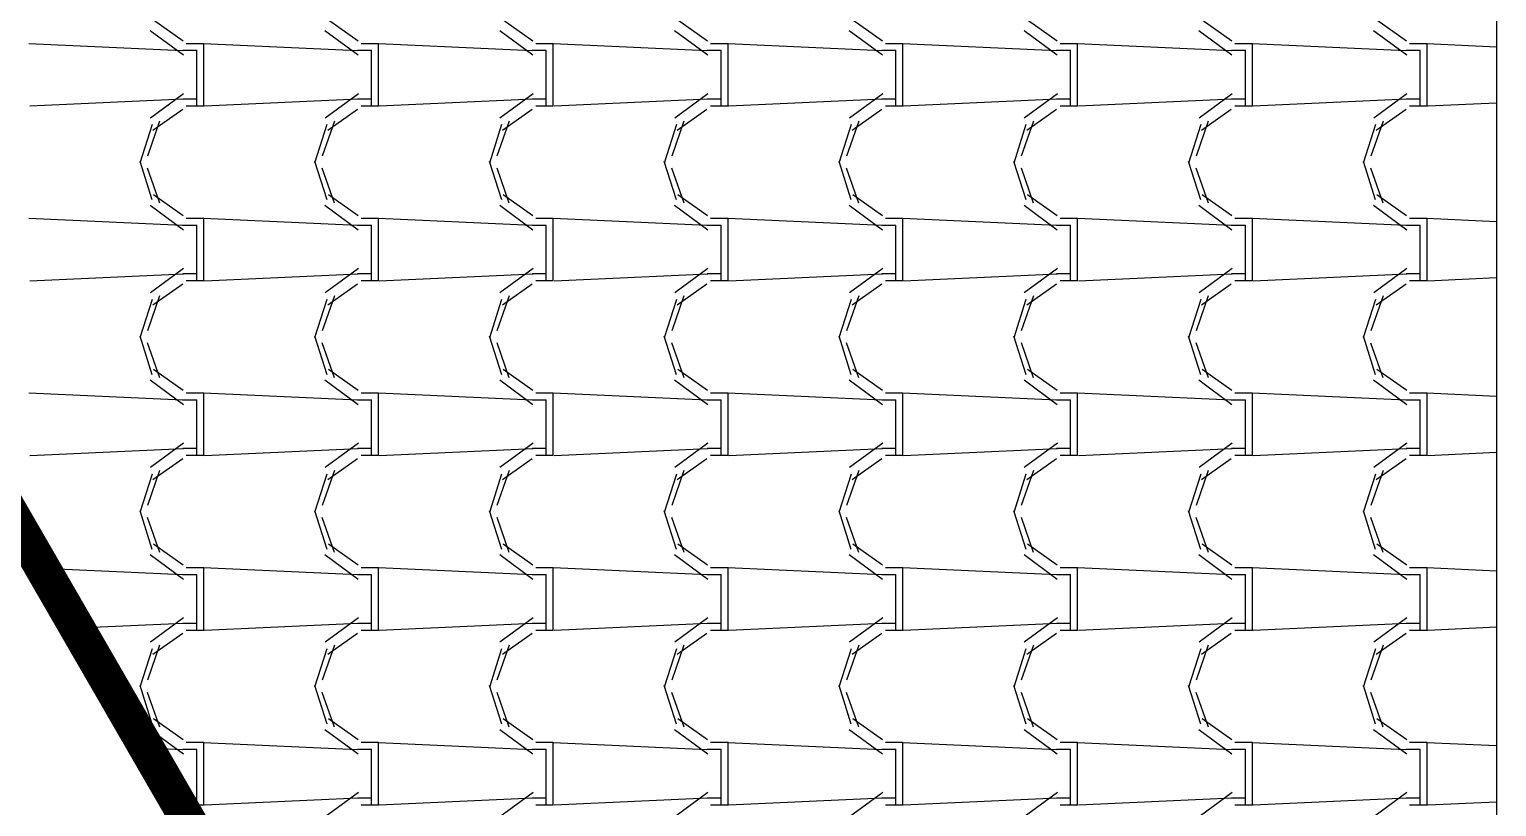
# Model space of a CAD drawing. Header units: millimetres. Extents: x -336 to -33, y -135 to 770.
# Drawn here: x -175.251 to -172.732, y 713.878 to 715.213 of the extents above; entities that cross this region are included whole.
import ezdxf

# ---------------------------------------------------------------- set-up
doc = ezdxf.new("R2010")
doc.units = ezdxf.units.MM
doc.header["$LTSCALE"] = 50
doc.header["$MEASUREMENT"] = 0
doc.layers.get('0').update_dxf_attribs({"linetype": 'CONTINUOUS'})
doc.layers.add('-HIDRO', color=8, linetype='CONTINUOUS')

# ---------------------------------------------------------------- blocks, each defined once
blk = doc.blocks.new('Seta')
at = {"const_width": 2}
blk.add_lwpolyline([(10, 15), (10, 25.981), (25, 0), (10, -25.981), (10, -15), (0, -15), (0, 15)], close=True, dxfattribs=at)

msp = doc.modelspace()

# ---------------------------------------------------------------- linework, layer by layer
at = {"layer": '-HIDRO', "linetype": 'Continuous'}
for p, q in [((-172.7324, 716.8333), (-172.7324, 710.1333)), ((-175.0378, 715.229), (-174.9868, 715.193)), ((-174.7378, 715.229), (-174.6868, 715.193)), ((-174.4378, 715.229), (-174.3868, 715.193)), ((-174.1378, 715.229), (-174.0868, 715.193)), ((-173.8378, 715.229), (-173.7868, 715.193)), ((-173.5378, 715.229), (-173.4868, 715.193)), ((-173.2379, 715.229), (-173.1869, 715.193)), ((-172.9379, 715.229), (-172.8869, 715.193)), ((-175.0437, 715.2105), (-174.9867, 715.1685)), ((-174.7437, 715.2105), (-174.6867, 715.1685)), ((-174.4437, 715.2105), (-174.3867, 715.1685)), ((-174.1437, 715.2105), (-174.0867, 715.1685)), ((-173.8437, 715.2105), (-173.7867, 715.1685)), ((-173.5437, 715.2105), (-173.4867, 715.1685)), ((-173.2437, 715.2105), (-173.1867, 715.1685)), ((-172.9437, 715.2105), (-172.8867, 715.1685)), ((-174.988, 715.1756), (-175.252, 715.1876)), ((-174.9877, 715.1765), (-174.9637, 715.1765)), ((-174.9817, 715.1885), (-174.9517, 715.1885)), ((-174.9637, 715.0925), (-174.9637, 715.1765)), ((-174.688, 715.1756), (-174.952, 715.1876)), ((-174.9517, 715.0925), (-174.9517, 715.1885)), ((-174.6877, 715.1765), (-174.6637, 715.1765)), ((-174.6817, 715.1885), (-174.6517, 715.1885)), ((-174.6637, 715.0925), (-174.6637, 715.1765)), ((-174.388, 715.1756), (-174.652, 715.1876)), ((-174.6517, 715.0925), (-174.6517, 715.1885)), ((-174.3877, 715.1765), (-174.3637, 715.1765)), ((-174.3817, 715.1885), (-174.3517, 715.1885)), ((-174.3637, 715.0925), (-174.3637, 715.1765)), ((-174.088, 715.1756), (-174.352, 715.1876)), ((-174.3517, 715.0925), (-174.3517, 715.1885)), ((-174.0877, 715.1765), (-174.0637, 715.1765)), ((-174.0817, 715.1885), (-174.0517, 715.1885)), ((-174.0637, 715.0925), (-174.0637, 715.1765)), ((-173.788, 715.1756), (-174.052, 715.1876)), ((-174.0517, 715.0925), (-174.0517, 715.1885)), ((-173.7877, 715.1765), (-173.7637, 715.1765)), ((-173.7817, 715.1885), (-173.7517, 715.1885)), ((-173.7637, 715.0925), (-173.7637, 715.1765)), ((-173.488, 715.1756), (-173.752, 715.1876)), ((-173.7517, 715.0925), (-173.7517, 715.1885)), ((-173.4877, 715.1765), (-173.4637, 715.1765)), ((-173.4817, 715.1885), (-173.4517, 715.1885)), ((-173.4637, 715.0925), (-173.4637, 715.1765)), ((-173.188, 715.1756), (-173.452, 715.1876)), ((-173.4517, 715.0925), (-173.4517, 715.1885)), ((-173.1877, 715.1765), (-173.1637, 715.1765)), ((-173.1817, 715.1885), (-173.1517, 715.1885)), ((-173.1637, 715.0925), (-173.1637, 715.1765)), ((-172.888, 715.1756), (-173.152, 715.1876)), ((-173.1517, 715.0925), (-173.1517, 715.1885)), ((-172.8877, 715.1765), (-172.8637, 715.1765)), ((-172.8817, 715.1885), (-172.8517, 715.1885)), ((-172.8637, 715.0925), (-172.8637, 715.1765)), ((-172.7324, 715.1822), (-172.852, 715.1876)), ((-172.8517, 715.0925), (-172.8517, 715.1885)), ((-174.9864, 715.0924), (-175.2504, 715.0804)), ((-174.9863, 715.102), (-175.0433, 715.06)), ((-174.9637, 715.0925), (-174.9877, 715.0925)), ((-174.9637, 715.0805), (-174.9637, 715.0925)), ((-174.9517, 715.0805), (-174.9517, 715.0925)), ((-174.6864, 715.0924), (-174.9504, 715.0804)), ((-174.6863, 715.102), (-174.7433, 715.06)), ((-174.6637, 715.0925), (-174.6877, 715.0925)), ((-174.6637, 715.0805), (-174.6637, 715.0925)), ((-174.6517, 715.0805), (-174.6517, 715.0925)), ((-174.3864, 715.0924), (-174.6504, 715.0804)), ((-174.3863, 715.102), (-174.4433, 715.06)), ((-174.3637, 715.0925), (-174.3877, 715.0925)), ((-174.3637, 715.0805), (-174.3637, 715.0925)), ((-174.3517, 715.0805), (-174.3517, 715.0925)), ((-174.0864, 715.0924), (-174.3504, 715.0804)), ((-174.0863, 715.102), (-174.1433, 715.06)), ((-174.0637, 715.0925), (-174.0877, 715.0925)), ((-174.0637, 715.0805), (-174.0637, 715.0925)), ((-174.0517, 715.0805), (-174.0517, 715.0925)), ((-173.7864, 715.0924), (-174.0504, 715.0804)), ((-173.7863, 715.102), (-173.8433, 715.06)), ((-173.7637, 715.0925), (-173.7877, 715.0925)), ((-173.7637, 715.0805), (-173.7637, 715.0925)), ((-173.7517, 715.0805), (-173.7517, 715.0925)), ((-173.4864, 715.0924), (-173.7504, 715.0804)), ((-173.4863, 715.102), (-173.5433, 715.06)), ((-173.4637, 715.0925), (-173.4877, 715.0925)), ((-173.4637, 715.0805), (-173.4637, 715.0925)), ((-173.4517, 715.0805), (-173.4517, 715.0925)), ((-173.1864, 715.0924), (-173.4504, 715.0804)), ((-173.1863, 715.102), (-173.2433, 715.06)), ((-173.1637, 715.0925), (-173.1877, 715.0925)), ((-173.1637, 715.0805), (-173.1637, 715.0925)), ((-173.1517, 715.0805), (-173.1517, 715.0925)), ((-172.8864, 715.0924), (-173.1504, 715.0804)), ((-172.8863, 715.102), (-172.9433, 715.06)), ((-172.8637, 715.0925), (-172.8877, 715.0925)), ((-172.8637, 715.0805), (-172.8637, 715.0925)), ((-172.8517, 715.0805), (-172.8517, 715.0925)), ((-174.9879, 715.0751), (-175.0389, 715.0391)), ((-174.9517, 715.0805), (-174.9817, 715.0805)), ((-174.6879, 715.0751), (-174.7389, 715.0391)), ((-174.6517, 715.0805), (-174.6817, 715.0805)), ((-174.3879, 715.0751), (-174.4389, 715.0391)), ((-174.3517, 715.0805), (-174.3817, 715.0805)), ((-174.0879, 715.0751), (-174.1389, 715.0391)), ((-174.0517, 715.0805), (-174.0817, 715.0805)), ((-173.7879, 715.0751), (-173.8389, 715.0391)), ((-173.7517, 715.0805), (-173.7817, 715.0805)), ((-173.4879, 715.0751), (-173.5389, 715.0391)), ((-173.4517, 715.0805), (-173.4817, 715.0805)), ((-173.1879, 715.0751), (-173.2389, 715.0391)), ((-173.1517, 715.0805), (-173.1817, 715.0805)), ((-172.8879, 715.0751), (-172.9389, 715.0391)), ((-172.8517, 715.0805), (-172.8817, 715.0805)), ((-172.7324, 715.0857), (-172.8504, 715.0804)), ((-175.0404, 715.0489), (-175.0614, 714.9829)), ((-175.0274, 715.0549), (-175.0484, 714.9949)), ((-174.7404, 715.0489), (-174.7614, 714.9829)), ((-174.7274, 715.0549), (-174.7484, 714.9949)), ((-174.4404, 715.0489), (-174.4614, 714.9829)), ((-174.4274, 715.0549), (-174.4484, 714.9949)), ((-174.1404, 715.0489), (-174.1614, 714.9829)), ((-174.1274, 715.0549), (-174.1484, 714.9949)), ((-173.8404, 715.0489), (-173.8614, 714.9829)), ((-173.8274, 715.0549), (-173.8484, 714.9949)), ((-173.5404, 715.0489), (-173.5614, 714.9829)), ((-173.5274, 715.055), (-173.5484, 714.995)), ((-173.2404, 715.0489), (-173.2614, 714.9829)), ((-173.2274, 715.055), (-173.2484, 714.995)), ((-172.9404, 715.0489), (-172.9614, 714.9829)), ((-172.9274, 715.055), (-172.9484, 714.995)), ((-175.0617, 714.9861), (-175.0407, 714.9201)), ((-175.0488, 714.9746), (-175.0278, 714.9146)), ((-174.7617, 714.9861), (-174.7407, 714.9201)), ((-174.7488, 714.9746), (-174.7278, 714.9146)), ((-174.4617, 714.9861), (-174.4407, 714.9201)), ((-174.4488, 714.9746), (-174.4278, 714.9146)), ((-174.1617, 714.9861), (-174.1407, 714.9201)), ((-174.1488, 714.9746), (-174.1278, 714.9146)), ((-173.8617, 714.9861), (-173.8407, 714.9201)), ((-173.8488, 714.9746), (-173.8278, 714.9146)), ((-173.5617, 714.9861), (-173.5407, 714.9201)), ((-173.5488, 714.9746), (-173.5278, 714.9146)), ((-173.2617, 714.9861), (-173.2407, 714.9201)), ((-173.2488, 714.9746), (-173.2278, 714.9146)), ((-172.9617, 714.9861), (-172.9407, 714.9201)), ((-172.9488, 714.9745), (-172.9278, 714.9145)), ((-175.0378, 714.929), (-174.9868, 714.893)), ((-174.7378, 714.929), (-174.6868, 714.893)), ((-174.4378, 714.929), (-174.3868, 714.893)), ((-174.1378, 714.929), (-174.0868, 714.893)), ((-173.8378, 714.929), (-173.7868, 714.893)), ((-173.5378, 714.929), (-173.4868, 714.893)), ((-173.2378, 714.929), (-173.1868, 714.893)), ((-172.9379, 714.929), (-172.8869, 714.893)), ((-175.0437, 714.9105), (-174.9867, 714.8685)), ((-174.7437, 714.9105), (-174.6867, 714.8685)), ((-174.4437, 714.9105), (-174.3867, 714.8685)), ((-174.1437, 714.9105), (-174.0867, 714.8685)), ((-173.8437, 714.9105), (-173.7867, 714.8685)), ((-173.5437, 714.9105), (-173.4867, 714.8685)), ((-173.2437, 714.9105), (-173.1867, 714.8685)), ((-172.9437, 714.9105), (-172.8867, 714.8685)), ((-174.988, 714.8756), (-175.252, 714.8876)), ((-174.9877, 714.8765), (-174.9637, 714.8765)), ((-174.9817, 714.8885), (-174.9517, 714.8885)), ((-174.9637, 714.7925), (-174.9637, 714.8765)), ((-174.688, 714.8756), (-174.952, 714.8876)), ((-174.9517, 714.7925), (-174.9517, 714.8885)), ((-174.6877, 714.8765), (-174.6637, 714.8765)), ((-174.6817, 714.8885), (-174.6517, 714.8885)), ((-174.6637, 714.7925), (-174.6637, 714.8765)), ((-174.388, 714.8756), (-174.652, 714.8876)), ((-174.6517, 714.7925), (-174.6517, 714.8885)), ((-174.3877, 714.8765), (-174.3637, 714.8765)), ((-174.3817, 714.8885), (-174.3517, 714.8885)), ((-174.3637, 714.7925), (-174.3637, 714.8765)), ((-174.088, 714.8756), (-174.352, 714.8876)), ((-174.3517, 714.7925), (-174.3517, 714.8885)), ((-174.0877, 714.8765), (-174.0637, 714.8765)), ((-174.0817, 714.8885), (-174.0517, 714.8885)), ((-174.0637, 714.7925), (-174.0637, 714.8765)), ((-173.788, 714.8756), (-174.052, 714.8876)), ((-174.0517, 714.7925), (-174.0517, 714.8885)), ((-173.7877, 714.8765), (-173.7637, 714.8765)), ((-173.7817, 714.8885), (-173.7517, 714.8885)), ((-173.7637, 714.7925), (-173.7637, 714.8765)), ((-173.488, 714.8756), (-173.752, 714.8876)), ((-173.7517, 714.7925), (-173.7517, 714.8885)), ((-173.4877, 714.8765), (-173.4637, 714.8765)), ((-173.4817, 714.8885), (-173.4517, 714.8885)), ((-173.4637, 714.7925), (-173.4637, 714.8765)), ((-173.188, 714.8756), (-173.452, 714.8876)), ((-173.4517, 714.7925), (-173.4517, 714.8885)), ((-173.1877, 714.8765), (-173.1637, 714.8765)), ((-173.1817, 714.8885), (-173.1517, 714.8885)), ((-173.1637, 714.7925), (-173.1637, 714.8765)), ((-172.888, 714.8756), (-173.152, 714.8876)), ((-173.1517, 714.7925), (-173.1517, 714.8885)), ((-172.8877, 714.8765), (-172.8637, 714.8765)), ((-172.8817, 714.8885), (-172.8517, 714.8885)), ((-172.8637, 714.7925), (-172.8637, 714.8765)), ((-172.7324, 714.8822), (-172.852, 714.8876)), ((-172.8517, 714.7925), (-172.8517, 714.8885)), ((-174.9864, 714.7924), (-175.2504, 714.7804)), ((-174.9863, 714.802), (-175.0433, 714.76)), ((-174.9637, 714.7925), (-174.9877, 714.7925)), ((-174.9637, 714.7805), (-174.9637, 714.7925)), ((-174.9517, 714.7805), (-174.9517, 714.7925)), ((-174.6864, 714.7924), (-174.9504, 714.7804)), ((-174.6863, 714.802), (-174.7433, 714.76)), ((-174.6637, 714.7925), (-174.6877, 714.7925)), ((-174.6637, 714.7805), (-174.6637, 714.7925)), ((-174.6517, 714.7805), (-174.6517, 714.7925)), ((-174.3864, 714.7924), (-174.6504, 714.7804)), ((-174.3863, 714.802), (-174.4433, 714.76)), ((-174.3637, 714.7925), (-174.3877, 714.7925)), ((-174.3637, 714.7805), (-174.3637, 714.7925)), ((-174.3517, 714.7805), (-174.3517, 714.7925)), ((-174.0864, 714.7924), (-174.3504, 714.7804)), ((-174.0863, 714.802), (-174.1433, 714.76)), ((-174.0637, 714.7925), (-174.0877, 714.7925)), ((-174.0637, 714.7805), (-174.0637, 714.7925)), ((-174.0517, 714.7805), (-174.0517, 714.7925)), ((-173.7864, 714.7924), (-174.0504, 714.7804)), ((-173.7863, 714.802), (-173.8433, 714.76)), ((-173.7637, 714.7925), (-173.7877, 714.7925)), ((-173.7637, 714.7805), (-173.7637, 714.7925)), ((-173.7517, 714.7805), (-173.7517, 714.7925)), ((-173.4864, 714.7924), (-173.7504, 714.7804)), ((-173.4863, 714.802), (-173.5433, 714.76)), ((-173.4637, 714.7925), (-173.4877, 714.7925)), ((-173.4637, 714.7805), (-173.4637, 714.7925)), ((-173.4517, 714.7805), (-173.4517, 714.7925)), ((-173.1864, 714.7924), (-173.4504, 714.7804)), ((-173.1863, 714.802), (-173.2433, 714.76)), ((-173.1637, 714.7925), (-173.1877, 714.7925)), ((-173.1637, 714.7805), (-173.1637, 714.7925)), ((-173.1517, 714.7805), (-173.1517, 714.7925)), ((-172.8864, 714.7924), (-173.1504, 714.7804)), ((-172.8863, 714.802), (-172.9433, 714.76)), ((-172.8637, 714.7925), (-172.8877, 714.7925)), ((-172.8637, 714.7805), (-172.8637, 714.7925)), ((-172.8517, 714.7805), (-172.8517, 714.7925)), ((-174.9879, 714.7751), (-175.0389, 714.7391)), ((-174.9517, 714.7805), (-174.9817, 714.7805)), ((-174.6879, 714.7751), (-174.7389, 714.7391)), ((-174.6517, 714.7805), (-174.6817, 714.7805)), ((-174.3879, 714.7751), (-174.4389, 714.7391)), ((-174.3517, 714.7805), (-174.3817, 714.7805)), ((-174.0879, 714.7751), (-174.1389, 714.7391)), ((-174.0517, 714.7805), (-174.0817, 714.7805)), ((-173.7879, 714.7751), (-173.8389, 714.7391)), ((-173.7517, 714.7805), (-173.7817, 714.7805)), ((-173.4879, 714.7751), (-173.5389, 714.7391)), ((-173.4517, 714.7805), (-173.4817, 714.7805)), ((-173.1879, 714.7751), (-173.2389, 714.7391)), ((-173.1517, 714.7805), (-173.1817, 714.7805)), ((-172.8879, 714.7751), (-172.9389, 714.7391)), ((-172.8517, 714.7805), (-172.8817, 714.7805)), ((-172.7324, 714.7857), (-172.8504, 714.7804)), ((-175.0404, 714.7489), (-175.0614, 714.6829)), ((-175.0274, 714.7549), (-175.0484, 714.6949)), ((-174.7404, 714.7489), (-174.7614, 714.6829)), ((-174.7274, 714.7549), (-174.7484, 714.6949)), ((-174.4404, 714.7489), (-174.4614, 714.6829)), ((-174.4274, 714.7549), (-174.4484, 714.6949)), ((-174.1404, 714.7489), (-174.1614, 714.6829)), ((-174.1274, 714.7549), (-174.1484, 714.6949)), ((-173.8404, 714.7489), (-173.8614, 714.6829)), ((-173.8274, 714.755), (-173.8484, 714.695)), ((-173.5404, 714.7489), (-173.5614, 714.6829)), ((-173.5274, 714.755), (-173.5484, 714.695)), ((-173.2404, 714.7489), (-173.2614, 714.6829)), ((-173.2274, 714.755), (-173.2484, 714.695)), ((-172.9404, 714.7489), (-172.9614, 714.6829)), ((-172.9274, 714.755), (-172.9484, 714.695)), ((-175.0617, 714.6861), (-175.0407, 714.6201)), ((-175.0488, 714.6746), (-175.0278, 714.6146)), ((-174.7617, 714.6861), (-174.7407, 714.6201)), ((-174.7488, 714.6746), (-174.7278, 714.6146)), ((-174.4617, 714.6861), (-174.4407, 714.6201)), ((-174.4488, 714.6746), (-174.4278, 714.6146)), ((-174.1617, 714.6861), (-174.1407, 714.6201)), ((-174.1488, 714.6746), (-174.1278, 714.6146)), ((-173.8617, 714.6861), (-173.8407, 714.6201)), ((-173.8488, 714.6746), (-173.8278, 714.6146)), ((-173.5617, 714.6861), (-173.5407, 714.6201)), ((-173.5488, 714.6746), (-173.5278, 714.6146)), ((-173.2617, 714.6861), (-173.2407, 714.6201)), ((-173.2488, 714.6746), (-173.2278, 714.6146)), ((-172.9617, 714.6861), (-172.9407, 714.6201)), ((-172.9488, 714.6745), (-172.9278, 714.6145)), ((-175.0378, 714.629), (-174.9868, 714.593)), ((-174.7378, 714.629), (-174.6868, 714.593)), ((-174.4378, 714.629), (-174.3868, 714.593)), ((-174.1378, 714.629), (-174.0868, 714.593)), ((-173.8378, 714.629), (-173.7868, 714.593)), ((-173.5378, 714.629), (-173.4868, 714.593)), ((-173.2378, 714.629), (-173.1868, 714.593)), ((-172.9378, 714.629), (-172.8868, 714.593)), ((-175.0437, 714.6105), (-174.9867, 714.5685)), ((-174.9817, 714.5885), (-174.9517, 714.5885)), ((-174.9517, 714.4925), (-174.9517, 714.5885)), ((-174.7437, 714.6105), (-174.6867, 714.5685)), ((-174.6817, 714.5885), (-174.6517, 714.5885)), ((-174.6517, 714.4925), (-174.6517, 714.5885)), ((-174.4437, 714.6105), (-174.3867, 714.5685)), ((-174.3817, 714.5885), (-174.3517, 714.5885)), ((-174.3517, 714.4925), (-174.3517, 714.5885)), ((-174.1437, 714.6105), (-174.0867, 714.5685)), ((-174.0817, 714.5885), (-174.0517, 714.5885)), ((-174.0517, 714.4925), (-174.0517, 714.5885)), ((-173.8437, 714.6105), (-173.7867, 714.5685)), ((-173.7817, 714.5885), (-173.7517, 714.5885)), ((-173.7517, 714.4925), (-173.7517, 714.5885)), ((-173.5437, 714.6105), (-173.4867, 714.5685)), ((-173.4817, 714.5885), (-173.4517, 714.5885)), ((-173.4517, 714.4925), (-173.4517, 714.5885)), ((-173.2437, 714.6105), (-173.1867, 714.5685)), ((-173.1817, 714.5885), (-173.1517, 714.5885)), ((-173.1517, 714.4925), (-173.1517, 714.5885)), ((-172.9437, 714.6105), (-172.8867, 714.5685)), ((-172.8817, 714.5885), (-172.8517, 714.5885)), ((-172.8517, 714.4925), (-172.8517, 714.5885)), ((-174.988, 714.5756), (-175.252, 714.5876)), ((-174.9877, 714.5765), (-174.9637, 714.5765)), ((-174.9637, 714.4925), (-174.9637, 714.5765)), ((-174.688, 714.5756), (-174.952, 714.5876)), ((-174.6877, 714.5765), (-174.6637, 714.5765)), ((-174.6637, 714.4925), (-174.6637, 714.5765)), ((-174.388, 714.5756), (-174.652, 714.5876)), ((-174.3877, 714.5765), (-174.3637, 714.5765)), ((-174.3637, 714.4925), (-174.3637, 714.5765)), ((-174.088, 714.5756), (-174.352, 714.5876)), ((-174.0877, 714.5765), (-174.0637, 714.5765)), ((-174.0637, 714.4925), (-174.0637, 714.5765)), ((-173.788, 714.5756), (-174.052, 714.5876)), ((-173.7877, 714.5765), (-173.7637, 714.5765)), ((-173.7637, 714.4925), (-173.7637, 714.5765)), ((-173.488, 714.5756), (-173.752, 714.5876)), ((-173.4877, 714.5765), (-173.4637, 714.5765)), ((-173.4637, 714.4925), (-173.4637, 714.5765)), ((-173.188, 714.5756), (-173.452, 714.5876)), ((-173.1877, 714.5765), (-173.1637, 714.5765)), ((-173.1637, 714.4925), (-173.1637, 714.5765)), ((-172.888, 714.5756), (-173.152, 714.5876)), ((-172.8877, 714.5765), (-172.8637, 714.5765)), ((-172.8637, 714.4925), (-172.8637, 714.5765)), ((-172.7324, 714.5822), (-172.852, 714.5876)), ((-174.9864, 714.4924), (-175.2504, 714.4804)), ((-174.9863, 714.502), (-175.0433, 714.46)), ((-174.9637, 714.4925), (-174.9877, 714.4925)), ((-174.9637, 714.4805), (-174.9637, 714.4925)), ((-174.9517, 714.4805), (-174.9517, 714.4925)), ((-174.6864, 714.4924), (-174.9504, 714.4804)), ((-174.6863, 714.502), (-174.7433, 714.46)), ((-174.6637, 714.4925), (-174.6877, 714.4925)), ((-174.6637, 714.4805), (-174.6637, 714.4925)), ((-174.6517, 714.4805), (-174.6517, 714.4925)), ((-174.3864, 714.4924), (-174.6504, 714.4804)), ((-174.3863, 714.502), (-174.4433, 714.46)), ((-174.3637, 714.4925), (-174.3877, 714.4925)), ((-174.3637, 714.4805), (-174.3637, 714.4925)), ((-174.3517, 714.4805), (-174.3517, 714.4925)), ((-174.0864, 714.4924), (-174.3504, 714.4804)), ((-174.0863, 714.502), (-174.1433, 714.46)), ((-174.0637, 714.4925), (-174.0877, 714.4925)), ((-174.0637, 714.4805), (-174.0637, 714.4925)), ((-174.0517, 714.4805), (-174.0517, 714.4925)), ((-173.7864, 714.4924), (-174.0504, 714.4804)), ((-173.7863, 714.502), (-173.8433, 714.46)), ((-173.7637, 714.4925), (-173.7877, 714.4925)), ((-173.7637, 714.4805), (-173.7637, 714.4925)), ((-173.7517, 714.4805), (-173.7517, 714.4925)), ((-173.4864, 714.4924), (-173.7504, 714.4804)), ((-173.4863, 714.502), (-173.5433, 714.46)), ((-173.4637, 714.4925), (-173.4877, 714.4925)), ((-173.4637, 714.4805), (-173.4637, 714.4925)), ((-173.4517, 714.4805), (-173.4517, 714.4925)), ((-173.1864, 714.4924), (-173.4504, 714.4804)), ((-173.1863, 714.502), (-173.2433, 714.46)), ((-173.1637, 714.4925), (-173.1877, 714.4925)), ((-173.1637, 714.4805), (-173.1637, 714.4925)), ((-173.1517, 714.4805), (-173.1517, 714.4925)), ((-172.8864, 714.4924), (-173.1504, 714.4804)), ((-172.8863, 714.502), (-172.9433, 714.46)), ((-172.8637, 714.4925), (-172.8877, 714.4925)), ((-172.8637, 714.4805), (-172.8637, 714.4925)), ((-172.8517, 714.4805), (-172.8517, 714.4925)), ((-174.9879, 714.4751), (-175.0389, 714.4391)), ((-174.9517, 714.4805), (-174.9817, 714.4805)), ((-174.6879, 714.4751), (-174.7389, 714.4391)), ((-174.6517, 714.4805), (-174.6817, 714.4805)), ((-174.3879, 714.4751), (-174.4389, 714.4391)), ((-174.3517, 714.4805), (-174.3817, 714.4805)), ((-174.0879, 714.4751), (-174.1389, 714.4391)), ((-174.0517, 714.4805), (-174.0817, 714.4805)), ((-173.7879, 714.4751), (-173.8389, 714.4391)), ((-173.7517, 714.4805), (-173.7817, 714.4805)), ((-173.4879, 714.4751), (-173.5389, 714.4391)), ((-173.4517, 714.4805), (-173.4817, 714.4805)), ((-173.1879, 714.4751), (-173.2389, 714.4391)), ((-173.1517, 714.4805), (-173.1817, 714.4805)), ((-172.8879, 714.4751), (-172.9389, 714.4391)), ((-172.8517, 714.4805), (-172.8817, 714.4805)), ((-172.7324, 714.4857), (-172.8504, 714.4804)), ((-175.0404, 714.4489), (-175.0614, 714.3829)), ((-175.0274, 714.4549), (-175.0484, 714.3949)), ((-174.7404, 714.4489), (-174.7614, 714.3829)), ((-174.7274, 714.4549), (-174.7484, 714.3949)), ((-174.4404, 714.4489), (-174.4614, 714.3829)), ((-174.4274, 714.4549), (-174.4484, 714.3949)), ((-174.1404, 714.4489), (-174.1614, 714.3829)), ((-174.1274, 714.4549), (-174.1484, 714.3949)), ((-173.8404, 714.4489), (-173.8614, 714.3829)), ((-173.8274, 714.455), (-173.8484, 714.395)), ((-173.5404, 714.4489), (-173.5614, 714.3829)), ((-173.5274, 714.455), (-173.5484, 714.395)), ((-173.2404, 714.4489), (-173.2614, 714.3829)), ((-173.2274, 714.455), (-173.2484, 714.395)), ((-172.9404, 714.4489), (-172.9614, 714.3829)), ((-172.9274, 714.455), (-172.9484, 714.395)), ((-175.0617, 714.3861), (-175.0407, 714.3201)), ((-175.0488, 714.3746), (-175.0278, 714.3146)), ((-174.7617, 714.3861), (-174.7407, 714.3201)), ((-174.7488, 714.3746), (-174.7278, 714.3146)), ((-174.4617, 714.3861), (-174.4407, 714.3201)), ((-174.4488, 714.3746), (-174.4278, 714.3146)), ((-174.1617, 714.3861), (-174.1407, 714.3201)), ((-174.1488, 714.3746), (-174.1278, 714.3146)), ((-173.8617, 714.3861), (-173.8407, 714.3201)), ((-173.8488, 714.3746), (-173.8278, 714.3146)), ((-173.5617, 714.3861), (-173.5407, 714.3201)), ((-173.5488, 714.3746), (-173.5278, 714.3146)), ((-173.2617, 714.3861), (-173.2407, 714.3201)), ((-173.2488, 714.3746), (-173.2278, 714.3146)), ((-172.9617, 714.3861), (-172.9407, 714.3201)), ((-172.9488, 714.3746), (-172.9278, 714.3146)), ((-175.0378, 714.329), (-174.9868, 714.293)), ((-174.7378, 714.329), (-174.6868, 714.293)), ((-174.4378, 714.329), (-174.3868, 714.293)), ((-174.1378, 714.329), (-174.0868, 714.293)), ((-173.8378, 714.329), (-173.7868, 714.293)), ((-173.5378, 714.329), (-173.4868, 714.293)), ((-173.2378, 714.329), (-173.1868, 714.293)), ((-172.9378, 714.329), (-172.8868, 714.293)), ((-174.988, 714.2756), (-175.2279, 714.2865)), ((-175.0437, 714.3105), (-174.9867, 714.2685)), ((-174.9817, 714.2885), (-174.9517, 714.2885)), ((-174.688, 714.2756), (-174.952, 714.2876)), ((-174.9517, 714.1925), (-174.9517, 714.2885)), ((-174.7437, 714.3105), (-174.6867, 714.2685)), ((-174.6817, 714.2885), (-174.6517, 714.2885)), ((-174.388, 714.2756), (-174.652, 714.2876)), ((-174.6517, 714.1925), (-174.6517, 714.2885)), ((-174.4437, 714.3105), (-174.3867, 714.2685)), ((-174.3817, 714.2885), (-174.3517, 714.2885)), ((-174.088, 714.2756), (-174.352, 714.2876)), ((-174.3517, 714.1925), (-174.3517, 714.2885)), ((-174.1437, 714.3105), (-174.0867, 714.2685)), ((-174.0817, 714.2885), (-174.0517, 714.2885)), ((-173.788, 714.2756), (-174.052, 714.2876)), ((-174.0517, 714.1925), (-174.0517, 714.2885)), ((-173.8437, 714.3105), (-173.7867, 714.2685)), ((-173.7817, 714.2885), (-173.7517, 714.2885)), ((-173.488, 714.2756), (-173.752, 714.2876)), ((-173.7517, 714.1925), (-173.7517, 714.2885)), ((-173.5437, 714.3105), (-173.4867, 714.2685)), ((-173.4817, 714.2885), (-173.4517, 714.2885)), ((-173.188, 714.2756), (-173.452, 714.2876)), ((-173.4517, 714.1925), (-173.4517, 714.2885)), ((-173.2437, 714.3105), (-173.1867, 714.2685)), ((-173.1817, 714.2885), (-173.1517, 714.2885)), ((-172.888, 714.2756), (-173.152, 714.2876)), ((-173.1517, 714.1925), (-173.1517, 714.2885)), ((-172.9437, 714.3105), (-172.8867, 714.2685)), ((-172.8817, 714.2885), (-172.8517, 714.2885)), ((-172.7324, 714.2822), (-172.852, 714.2876)), ((-172.8517, 714.1925), (-172.8517, 714.2885)), ((-174.9877, 714.2765), (-174.9637, 714.2765)), ((-174.9637, 714.1925), (-174.9637, 714.2765)), ((-174.6877, 714.2765), (-174.6637, 714.2765)), ((-174.6637, 714.1925), (-174.6637, 714.2765)), ((-174.3877, 714.2765), (-174.3637, 714.2765)), ((-174.3637, 714.1925), (-174.3637, 714.2765)), ((-174.0877, 714.2765), (-174.0637, 714.2765)), ((-174.0637, 714.1925), (-174.0637, 714.2765)), ((-173.7877, 714.2765), (-173.7637, 714.2765)), ((-173.7637, 714.1925), (-173.7637, 714.2765)), ((-173.4877, 714.2765), (-173.4637, 714.2765)), ((-173.4637, 714.1925), (-173.4637, 714.2765)), ((-173.1877, 714.2765), (-173.1637, 714.2765)), ((-173.1637, 714.1925), (-173.1637, 714.2765)), ((-172.8877, 714.2765), (-172.8637, 714.2765)), ((-172.8637, 714.1925), (-172.8637, 714.2765)), ((-174.9864, 714.1924), (-175.1687, 714.1841)), ((-174.9863, 714.202), (-175.0433, 714.16)), ((-174.9637, 714.1925), (-174.9877, 714.1925)), ((-174.9637, 714.1805), (-174.9637, 714.1925)), ((-174.9517, 714.1805), (-174.9517, 714.1925)), ((-174.6864, 714.1924), (-174.9504, 714.1804)), ((-174.6863, 714.202), (-174.7433, 714.16)), ((-174.6637, 714.1925), (-174.6877, 714.1925)), ((-174.6637, 714.1805), (-174.6637, 714.1925)), ((-174.6517, 714.1805), (-174.6517, 714.1925)), ((-174.3864, 714.1924), (-174.6504, 714.1804)), ((-174.3863, 714.202), (-174.4433, 714.16)), ((-174.3637, 714.1925), (-174.3877, 714.1925)), ((-174.3637, 714.1805), (-174.3637, 714.1925)), ((-174.3517, 714.1805), (-174.3517, 714.1925)), ((-174.0864, 714.1924), (-174.3504, 714.1804)), ((-174.0863, 714.202), (-174.1433, 714.16)), ((-174.0637, 714.1925), (-174.0877, 714.1925)), ((-174.0637, 714.1805), (-174.0637, 714.1925)), ((-174.0517, 714.1805), (-174.0517, 714.1925)), ((-173.7864, 714.1924), (-174.0504, 714.1804)), ((-173.7863, 714.202), (-173.8433, 714.16)), ((-173.7637, 714.1925), (-173.7877, 714.1925)), ((-173.7637, 714.1805), (-173.7637, 714.1925)), ((-173.7517, 714.1805), (-173.7517, 714.1925)), ((-173.4864, 714.1924), (-173.7504, 714.1804)), ((-173.4863, 714.202), (-173.5433, 714.16)), ((-173.4637, 714.1925), (-173.4877, 714.1925)), ((-173.4637, 714.1805), (-173.4637, 714.1925)), ((-173.4517, 714.1805), (-173.4517, 714.1925)), ((-173.1864, 714.1924), (-173.4504, 714.1804)), ((-173.1863, 714.202), (-173.2433, 714.16)), ((-173.1637, 714.1925), (-173.1877, 714.1925)), ((-173.1637, 714.1805), (-173.1637, 714.1925)), ((-173.1517, 714.1805), (-173.1517, 714.1925)), ((-172.8864, 714.1924), (-173.1504, 714.1804)), ((-172.8863, 714.202), (-172.9433, 714.16)), ((-172.8637, 714.1925), (-172.8877, 714.1925)), ((-172.8637, 714.1805), (-172.8637, 714.1925)), ((-172.8517, 714.1805), (-172.8517, 714.1925)), ((-172.7324, 714.1857), (-172.8504, 714.1804)), ((-174.9879, 714.1751), (-175.0389, 714.1391)), ((-174.9517, 714.1805), (-174.9817, 714.1805)), ((-174.6879, 714.1751), (-174.7389, 714.1391)), ((-174.6517, 714.1805), (-174.6817, 714.1805)), ((-174.3879, 714.1751), (-174.4389, 714.1391)), ((-174.3517, 714.1805), (-174.3817, 714.1805)), ((-174.0879, 714.1751), (-174.1389, 714.1391)), ((-174.0517, 714.1805), (-174.0817, 714.1805)), ((-173.7879, 714.1751), (-173.8389, 714.1391)), ((-173.7517, 714.1805), (-173.7817, 714.1805)), ((-173.4879, 714.1751), (-173.5389, 714.1391)), ((-173.4517, 714.1805), (-173.4817, 714.1805)), ((-173.1879, 714.1751), (-173.2389, 714.1391)), ((-173.1517, 714.1805), (-173.1817, 714.1805)), ((-172.8879, 714.1751), (-172.9389, 714.1391)), ((-172.8517, 714.1805), (-172.8817, 714.1805)), ((-175.0404, 714.1489), (-175.0614, 714.0829)), ((-175.0274, 714.1549), (-175.0484, 714.0949)), ((-174.7404, 714.1489), (-174.7614, 714.0829)), ((-174.7274, 714.1549), (-174.7484, 714.0949)), ((-174.4404, 714.1489), (-174.4614, 714.0829)), ((-174.4274, 714.1549), (-174.4484, 714.0949)), ((-174.1404, 714.1489), (-174.1614, 714.0829)), ((-174.1274, 714.1549), (-174.1484, 714.0949)), ((-173.8404, 714.1489), (-173.8614, 714.0829)), ((-173.8274, 714.155), (-173.8484, 714.095)), ((-173.5404, 714.1489), (-173.5614, 714.0829)), ((-173.5274, 714.155), (-173.5484, 714.095)), ((-173.2404, 714.1489), (-173.2614, 714.0829)), ((-173.2274, 714.155), (-173.2484, 714.095)), ((-172.9404, 714.1489), (-172.9614, 714.0829)), ((-172.9274, 714.155), (-172.9484, 714.095)), ((-175.0617, 714.0861), (-175.0407, 714.0201)), ((-174.7617, 714.0861), (-174.7407, 714.0201)), ((-174.4617, 714.0861), (-174.4407, 714.0201)), ((-174.1617, 714.0861), (-174.1407, 714.0201)), ((-173.8617, 714.0861), (-173.8407, 714.0201)), ((-173.5617, 714.0861), (-173.5407, 714.0201)), ((-173.2617, 714.0861), (-173.2407, 714.0201)), ((-172.9617, 714.0861), (-172.9407, 714.0201)), ((-175.0488, 714.0746), (-175.0278, 714.0146)), ((-174.7488, 714.0746), (-174.7278, 714.0146)), ((-174.4488, 714.0746), (-174.4278, 714.0146)), ((-174.1488, 714.0746), (-174.1278, 714.0146)), ((-173.8488, 714.0746), (-173.8278, 714.0146)), ((-173.5488, 714.0746), (-173.5278, 714.0146)), ((-173.2488, 714.0746), (-173.2278, 714.0146)), ((-172.9488, 714.0746), (-172.9278, 714.0146)), ((-175.0437, 714.0105), (-174.9867, 713.9685)), ((-175.0378, 714.029), (-174.9868, 713.993)), ((-174.7437, 714.0105), (-174.6867, 713.9685)), ((-174.7378, 714.029), (-174.6868, 713.993)), ((-174.4437, 714.0105), (-174.3867, 713.9685)), ((-174.4378, 714.029), (-174.3868, 713.993)), ((-174.1437, 714.0105), (-174.0867, 713.9685)), ((-174.1378, 714.029), (-174.0868, 713.993)), ((-173.8437, 714.0105), (-173.7867, 713.9685)), ((-173.8378, 714.029), (-173.7868, 713.993)), ((-173.5437, 714.0105), (-173.4867, 713.9685)), ((-173.5378, 714.029), (-173.4868, 713.993)), ((-173.2437, 714.0105), (-173.1867, 713.9685)), ((-173.2378, 714.029), (-173.1868, 713.993)), ((-172.9437, 714.0105), (-172.8867, 713.9685)), ((-172.9378, 714.029), (-172.8868, 713.993)), ((-174.9817, 713.9885), (-174.9517, 713.9885)), ((-174.688, 713.9756), (-174.952, 713.9876)), ((-174.9517, 713.8925), (-174.9517, 713.9885)), ((-174.6817, 713.9885), (-174.6517, 713.9885)), ((-174.388, 713.9756), (-174.652, 713.9876)), ((-174.6517, 713.8925), (-174.6517, 713.9885)), ((-174.3817, 713.9885), (-174.3517, 713.9885)), ((-174.088, 713.9756), (-174.352, 713.9876)), ((-174.3517, 713.8925), (-174.3517, 713.9885)), ((-174.0817, 713.9885), (-174.0517, 713.9885)), ((-173.788, 713.9756), (-174.052, 713.9876)), ((-174.0517, 713.8925), (-174.0517, 713.9885)), ((-173.7817, 713.9885), (-173.7517, 713.9885)), ((-173.488, 713.9756), (-173.752, 713.9876)), ((-173.7517, 713.8925), (-173.7517, 713.9885)), ((-173.4817, 713.9885), (-173.4517, 713.9885)), ((-173.188, 713.9756), (-173.452, 713.9876)), ((-173.4517, 713.8925), (-173.4517, 713.9885)), ((-173.1817, 713.9885), (-173.1517, 713.9885)), ((-172.888, 713.9756), (-173.152, 713.9876)), ((-173.1517, 713.8925), (-173.1517, 713.9885)), ((-172.8817, 713.9885), (-172.8517, 713.9885)), ((-172.7324, 713.9822), (-172.852, 713.9876)), ((-172.8517, 713.8925), (-172.8517, 713.9885)), ((-174.988, 713.9756), (-175.05, 713.9784)), ((-174.9877, 713.9765), (-174.9637, 713.9765)), ((-174.9637, 713.8925), (-174.9637, 713.9765)), ((-174.6877, 713.9765), (-174.6637, 713.9765)), ((-174.6637, 713.8925), (-174.6637, 713.9765)), ((-174.3877, 713.9765), (-174.3637, 713.9765)), ((-174.3637, 713.8925), (-174.3637, 713.9765)), ((-174.0877, 713.9765), (-174.0637, 713.9765)), ((-174.0637, 713.8925), (-174.0637, 713.9765)), ((-173.7877, 713.9765), (-173.7637, 713.9765)), ((-173.7637, 713.8925), (-173.7637, 713.9765)), ((-173.4877, 713.9765), (-173.4637, 713.9765)), ((-173.4637, 713.8925), (-173.4637, 713.9765)), ((-173.1877, 713.9765), (-173.1637, 713.9765)), ((-173.1637, 713.8925), (-173.1637, 713.9765)), ((-172.8877, 713.9765), (-172.8637, 713.9765)), ((-172.8637, 713.8925), (-172.8637, 713.9765)), ((-174.9863, 713.902), (-175, 713.8919)), ((-174.9864, 713.8924), (-175, 713.8918)), ((-174.9637, 713.8925), (-174.9877, 713.8925)), ((-174.9637, 713.8805), (-174.9637, 713.8925)), ((-174.9517, 713.8805), (-174.9517, 713.8925)), ((-174.6864, 713.8924), (-174.9504, 713.8804)), ((-174.6863, 713.902), (-174.7433, 713.86)), ((-174.6637, 713.8925), (-174.6877, 713.8925)), ((-174.6637, 713.8805), (-174.6637, 713.8925)), ((-174.6517, 713.8805), (-174.6517, 713.8925)), ((-174.3864, 713.8924), (-174.6504, 713.8804)), ((-174.3863, 713.902), (-174.4433, 713.86)), ((-174.3637, 713.8925), (-174.3877, 713.8925)), ((-174.3637, 713.8805), (-174.3637, 713.8925)), ((-174.3517, 713.8805), (-174.3517, 713.8925)), ((-174.0864, 713.8924), (-174.3504, 713.8804)), ((-174.0863, 713.902), (-174.1433, 713.86)), ((-174.0637, 713.8925), (-174.0877, 713.8925)), ((-174.0637, 713.8805), (-174.0637, 713.8925)), ((-174.0517, 713.8805), (-174.0517, 713.8925)), ((-173.7864, 713.8924), (-174.0504, 713.8804)), ((-173.7863, 713.902), (-173.8433, 713.86)), ((-173.7637, 713.8925), (-173.7877, 713.8925)), ((-173.7637, 713.8805), (-173.7637, 713.8925)), ((-173.7517, 713.8805), (-173.7517, 713.8925)), ((-173.4864, 713.8924), (-173.7504, 713.8804)), ((-173.4863, 713.902), (-173.5433, 713.86)), ((-173.4637, 713.8925), (-173.4877, 713.8925)), ((-173.4637, 713.8805), (-173.4637, 713.8925)), ((-173.4517, 713.8805), (-173.4517, 713.8925)), ((-173.1864, 713.8924), (-173.4504, 713.8804)), ((-173.1863, 713.902), (-173.2433, 713.86)), ((-173.1637, 713.8925), (-173.1877, 713.8925)), ((-173.1637, 713.8805), (-173.1637, 713.8925)), ((-173.1517, 713.8805), (-173.1517, 713.8925)), ((-172.8864, 713.8924), (-173.1504, 713.8804)), ((-172.8863, 713.902), (-172.9433, 713.86)), ((-172.8637, 713.8925), (-172.8877, 713.8925)), ((-172.8637, 713.8805), (-172.8637, 713.8925)), ((-172.8517, 713.8805), (-172.8517, 713.8925)), ((-172.7324, 713.8857), (-172.8504, 713.8804)), ((-174.9517, 713.8805), (-174.9817, 713.8805)), ((-174.6517, 713.8805), (-174.6817, 713.8805)), ((-174.3517, 713.8805), (-174.3817, 713.8805)), ((-174.0517, 713.8805), (-174.0817, 713.8805)), ((-173.7517, 713.8805), (-173.7817, 713.8805)), ((-173.4517, 713.8805), (-173.4817, 713.8805)), ((-173.1517, 713.8805), (-173.1817, 713.8805)), ((-172.8517, 713.8805), (-172.8817, 713.8805))]:
    msp.add_line(p, q, dxfattribs=at)

# ---------------------------------------------------------------- block references
at = {"layer": '-HIDRO', "xscale": 0.03057599999997219, "yscale": 0.03057599999997219, "zscale": 0.03057599999997219}
msp.add_blockref('Seta', (-175.6306, 713.66), dxfattribs=at)

doc.saveas('drawing.dxf')
